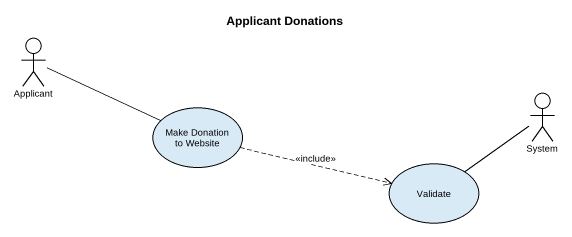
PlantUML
@startuml
title Applicant Donations
actor Applicant
usecase "Make Donation to Website" as Make_Donation_to_Website
actor System
usecase Validate
Applicant -right- Make_Donation_to_Website
Make_Donation_to_Website .right.> Validate : <<include>>
System -left- Validate
@enduml
